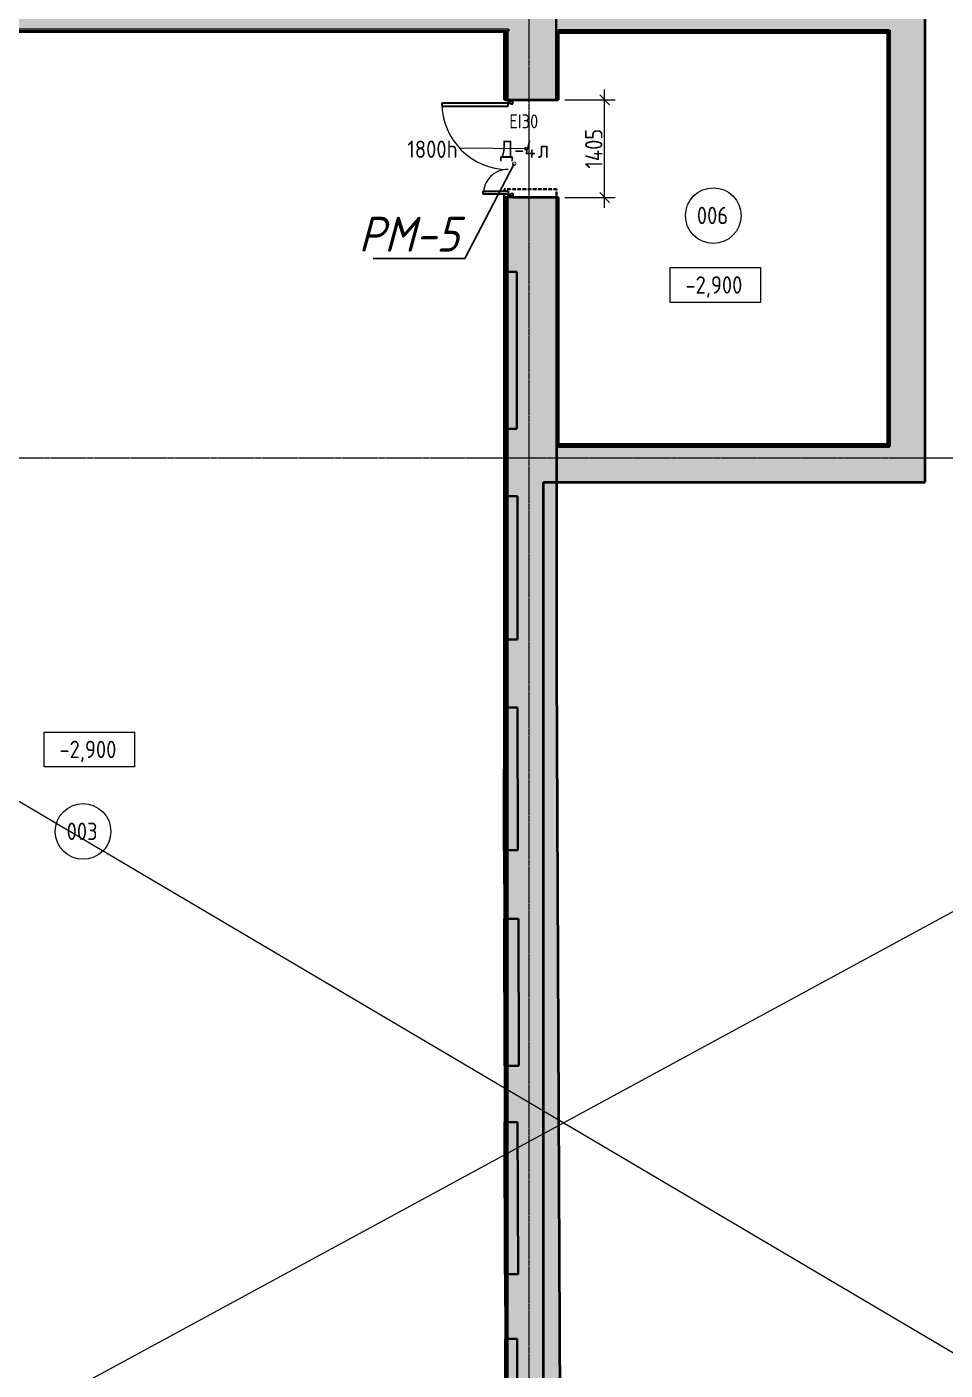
# Model space of a CAD drawing. Header units: millimetres. Extents: x 749182 to 2267578, y 70462 to 311449.
# Drawn here: x 1976745 to 1989942, y 174459 to 193762 of the extents above; entities that cross this region are included whole.
import ezdxf
from ezdxf import colors
from ezdxf.entities.mleader import LeaderData, LeaderLine
from ezdxf.math import Vec2, Vec3

# ---------------------------------------------------------------- set-up
doc = ezdxf.new("R2010")
doc.units = ezdxf.units.MM
for name, pattern in [('ADSK_Линия сетки', [25, 20, -2.5, 0, -2.5]), ('ADSK_Снесено', [4.5, 3, -1.5]), ('осеваяX2', [4, 2.5, -0.5, 0.5, -0.5])]:
    doc.linetypes.add(name, pattern=pattern)
doc.layers.get('Defpoints').update_dxf_attribs({"color": 255})
for name, color, linetype, lineweight in [('Аннотация', 7, 'Continuous', 9), ('Двери', 7, 'Continuous', 20), ('Марки дверей', 7, 'Continuous', 20), ('Марки помещений', 7, 'Continuous', 20), ('Оси', 165, 'осеваяX2', 13), ('отметки', 7, 'Continuous', 20), ('Размер', 7, 'Continuous', 13), ('размеры', 7, 'Continuous', 9), ('Размеры КР', 164, 'Continuous', 9), ('Стены', 184, 'Continuous', 40), ('Стены внутренние', 7, 'Continuous', 18), ('Стены наружные', 7, 'Continuous', 18), ('Стены разрез', 7, 'Continuous', 35), ('Стены штриховка', 7, 'Continuous', 18)]:
    doc.layers.add(name, color=color, linetype=linetype, lineweight=lineweight)
doc.styles.add('GOST 2.304_new', font='isocpeur.ttf', dxfattribs={"width": 0.9, "oblique": 15})
doc.styles.add('GOST Common', font='GOST_Common.ttf', dxfattribs={"width": 0.9, "height": 350})
doc.styles.add('GOST Common_1', font='GOST_Common.ttf', dxfattribs={"width": 0.9, "height": 250})
doc.dimstyles.new('ADSK_Основной_2_5_мм_Округление_до_1_мм', dxfattribs={"dimscale": 304.8, "dimtxt": 251.428749, "dimasz": 0.463911, "dimexe": 0.492126, "dimexo": 0.492126, "dimgap": 0.098425, "dimtad": 1, "dimdec": 0, "dimdsep": 46, "dimtxsty": 'GOST Common_1', "dimblk1": 'OBLIQUE', "dimblk2": 'OBLIQUE', "dimsah": 1, "dimcen": 0.09, "dimdle": 0.492126, "dimazin": 2, "dimtfac": 1, "dimtdec": 4, "dimtix": 1, "dimtmove": 0, "dimatfit": 3, "dimfxl": 0, "dimtvp": 1, "dimtolj": 1, "dimtzin": 0, "dimlwd": 20, "dimlwe": 20, "dimarcsym": 0})
pattern_1 = [(0, (1952853.19, 150711.3), (406.4, 101.6), [33.528, -271.272, 33.528, -271.272, -1625.6]), (0, (1952853.19, 150711.3), (406.4, 101.6), [-609.6, 33.528, -576.072, 33.528, -271.272, -711.2]), (0, (1952853.19, 150711.3), (406.4, 101.6), [-1524, 33.528, -169.672, 33.528, -474.472]), (120, (1953005.59, 150762.1), (-291.18818, 301.15272), [33.528, -271.272, 33.528, -271.272, -1625.6]), (120, (1953005.59, 150762.1), (-291.18818, 301.15272), [-609.6, 33.528, -576.072, 33.528, -271.272, -711.2]), (120, (1953005.59, 150762.1), (-291.18818, 301.15272), [-1524, 33.528, -169.672, 33.528, -474.472]), (240, (1953056.39, 150965.3), (-115.21182, -402.75272), [33.528, -271.272, 33.528, -271.272, -1625.6]), (240, (1953056.39, 150965.3), (-115.21182, -402.75272), [-609.6, 33.528, -576.072, 33.528, -271.272, -711.2]), (240, (1953056.39, 150965.3), (-115.21182, -402.75272), [-1524, 33.528, -169.672, 33.528, -474.472])]

# ---------------------------------------------------------------- blocks, each defined once
blk = doc.blocks.new('Существующие стены 1 эт - Существующие стены 1 эт-653793-00 План подвала')
at = {"layer": 'Стены', "true_color": 0xc0c0c0, "transparency": 33554534}
h = blk.add_hatch(color=9, dxfattribs=at)
h.paths.add_polyline_path([(18456, 21073), (18456, 22479), (18215, 22480), (18212, 21073), (18230, 21073)])
h.paths.add_polyline_path([(31560, 21113), (31502, 33829), (31502, 36509), (31317, 36509), (31317, 21113)])
h.paths.add_polyline_path([(30775, 21553), (30775, 22090), (30774, 22090)])
h.paths.add_polyline_path([(18998, 42983), (18998, 42985), (18996, 42985)])
h.paths.add_polyline_path([(19001, 23748), (19001, 23750), (19032, 42967), (19574, 42968), (19574, 43015), (19573, 43015), (19572, 42983), (18998, 42983), (18998, 23748)])
h.paths.add_polyline_path([(18456, 23749), (18456, 43525), (19486, 43525), (19486, 43699), (18216, 43697), (18236, 30593), (18218, 23750), (18288, 23750)])
h.paths.add_polyline_path([(30769, 24199), (30775, 24199), (30775, 25127), (30767, 25127), (30769, 24199)])
h.paths.add_polyline_path([(30761, 27309), (30775, 27309), (30775, 28123), (30760, 28123), (30761, 27309)])
h.paths.add_polyline_path([(30755, 30235), (30775, 30235), (30775, 31222), (30752, 31222)])
h.paths.add_polyline_path([(30750, 33272), (30775, 33272), (30775, 34246), (30750, 34246), (30750, 33272)])
h.paths.add_polyline_path([(30775, 36308), (30775, 37275), (30750, 37275), (30750, 36308)])
h.paths.add_polyline_path([(30775, 39532), (30775, 40598), (30750, 40598), (30750, 39532), (30755, 39532)])
h.paths.add_polyline_path([(30775, 42003), (30775, 42983), (30751, 42983), (30751, 42003)])
h.paths.add_polyline_path([(20843, 42970), (29470, 42983), (20843, 42983)])
h.paths.add_polyline_path([(30775, 42983), (30777, 42983), (30777, 42985)])
h.paths.add_polyline_path([(31501, 43513), (31501, 43513), (31501, 43718), (20842, 43700), (20843, 43525), (31317, 43525), (31317, 43513)])
at = {"layer": 'Стены'}
for p, q in [((30750, 39532), (30750, 37275)), ((30775, 39532), (30750, 39532)), ((30750, 37275), (30775, 37275)), ((31502, 37019), (31502, 36509)), ((31502, 36509), (31502, 33829)), ((30750, 36308), (30750, 34246)), ((30775, 36308), (30750, 36308)), ((30750, 34246), (30775, 34246)), ((31502, 33829), (31560, 21113)), ((30750, 33272), (30750, 32382)), ((30775, 33272), (30750, 33272)), ((30752, 31222), (30750, 32382)), ((30752, 31222), (30775, 31222)), ((30760, 28123), (30755, 30235)), ((30775, 30235), (30755, 30235)), ((30760, 28123), (30775, 28123)), ((30767, 25127), (30761, 27309)), ((30775, 27309), (30761, 27309)), ((30767, 25127), (30775, 25127)), ((30774, 22090), (30769, 24199)), ((30775, 24199), (30769, 24199))]:
    blk.add_line(p, q, dxfattribs=at)
at = {"layer": 'Стены разрез'}
for p, q in [((31501, 42003), (31501, 43718)), ((20843, 42970), (30751, 42985)), ((30751, 42985), (30751, 42003)), ((30751, 42003), (31501, 42003)), ((30807, 40598), (30750, 40598)), ((30750, 40598), (30750, 39532)), ((31502, 40598), (30877, 40598)), ((31502, 33829), (31502, 40598)), ((30750, 39532), (30933, 39532)), ((30933, 39532), (30933, 37275)), ((30933, 37275), (30750, 37275)), ((30750, 37275), (30750, 36308)), ((30750, 36308), (30942, 36308)), ((30942, 36308), (30942, 34246)), ((30942, 34246), (30750, 34246)), ((30750, 34246), (30750, 33272)), ((31560, 21113), (31502, 33829)), ((30750, 33272), (30941, 33272)), ((30941, 33272), (30946, 31222)), ((30946, 31222), (30752, 31222)), ((30752, 31222), (30755, 30235)), ((30755, 30235), (30956, 30235)), ((30956, 30235), (30961, 28123)), ((30961, 28123), (30760, 28123)), ((30760, 28123), (30761, 27309)), ((30761, 27309), (30945, 27309)), ((30945, 27309), (30951, 25127)), ((30951, 25127), (30767, 25127)), ((30767, 25127), (30769, 24199)), ((30769, 24199), (30937, 24199)), ((30937, 24199), (30942, 22090))]:
    blk.add_line(p, q, dxfattribs=at)
blk = doc.blocks.new('Новые проёмы подвал - Новые проёмы подвал-999150-00 План подвала')
at = {"layer": 'Стены разрез', "color": 0, "linetype": 'ADSK_Снесено'}
for p, q in [((31502, 40720), (30750, 40720)), ((30750, 40720), (30750, 40688)), ((30750, 40648), (30750, 40598)), ((30750, 40598), (30807, 40598)), ((30877, 40598), (31502, 40598)), ((31502, 40598), (31502, 40720))]:
    blk.add_line(p, q, dxfattribs=at)
blk = doc.blocks.new('AC_Дверь_Двупольная_Стальная - Д-4л 1405х1800h-1758860-00 План подвала')
at = {"layer": 'Двери', "color": 5, "linetype": 'Continuous', "lineweight": 30, "true_color": 0x0000ff}
for p, q in [((652.5, 1205), (612.5, 1205)), ((612.5, 1205), (612.5, 255)), ((652.5, 255), (652.5, 1205)), ((-652.5, 610), (-612.5, 610)), ((-652.5, 255), (-652.5, 610)), ((-612.5, 610), (-612.5, 255)), ((-702.5, 255), (-682.5, 255)), ((-702.5, 185), (-702.5, 255)), ((-682.5, 255), (-652.5, 255)), ((-682.5, 185), (-682.5, 255)), ((-682.5, 255), (-682.5, 185)), ((-612.5, 255), (-652.5, 255)), ((-652.5, 255), (-652.5, 215)), ((-652.5, 215), (-642.5, 215)), ((-642.5, 215), (-642.5, 185)), ((612.5, 255), (652.5, 255)), ((652.5, 215), (642.5, 215)), ((642.5, 215), (642.5, 185)), ((682.5, 255), (652.5, 255)), ((652.5, 255), (652.5, 215)), ((682.5, 185), (682.5, 255)), ((702.5, 255), (682.5, 255)), ((682.5, 255), (682.5, 185)), ((702.5, 185), (702.5, 255)), ((-682.5, 185), (-702.5, 185)), ((-642.5, 185), (-682.5, 185)), ((642.5, 185), (682.5, 185)), ((682.5, 185), (702.5, 185))]:
    blk.add_line(p, q, dxfattribs=at)
at = {"layer": 'Двери', "color": 5, "linetype": 'Continuous', "true_color": 0x0000ff}
for centre, radius, start, end in [((652.5, 255), 950, 90, 180), ((-652.5, 255), 355, 360, 90)]:
    blk.add_arc(centre, radius, start, end, dxfattribs=at)
blk = doc.blocks.new('Высотные отметки - Рамка-5093-00 План подвала')
at = {"layer": 'Аннотация'}
for p, q in [((-6.5, 0), (-6.5, 5)), ((-6.5, 5), (6.5, 5)), ((6.5, 5), (6.5, 0)), ((6.5, 0), (-6.5, 0))]:
    blk.add_line(p, q, dxfattribs=at)
blk = doc.blocks.new('ADSK_Марка_Дверь - Типоразмер_ADSK_Марка-58376-00 План подвала')
at = {"layer": 'Марки дверей', "lineweight": 9}
blk.add_circle((0, 0), 0.2, dxfattribs=at)
blk = doc.blocks.new('ADSK_Марка_Помещение_ОдноЗначение - Номер-247393-00 План подвала')
at = {"layer": 'Марки помещений'}
blk.add_circle((0, 0), 4, dxfattribs=at)
blk = doc.blocks.new('_Oblique')
at = {"color": 0, "linetype": 'ByBlock', "lineweight": -2}
blk.add_line((-0.5, -0.5), (0.5, 0.5), dxfattribs=at)
blk = doc.blocks.new('*D1609')
at = {"layer": 'Defpoints', "color": 0, "lineweight": 20, "transparency": 16777216}
for p in [(1984328, 192714), (1985048, 192714), (1984328, 191309)]:
    blk.add_point(p, dxfattribs=at)
at = {"layer": 'размеры', "color": 0, "lineweight": 20, "transparency": 16777216}
for p, q in [((1985048, 191159), (1985048, 192864)), ((1984478, 192714), (1985198, 192714)), ((1984478, 191309), (1985198, 191309))]:
    blk.add_line(p, q, dxfattribs=at)
at = {"layer": 'размеры', "color": 0, "lineweight": 20, "transparency": 16777216, "xscale": 141.4, "yscale": 141.4, "zscale": 141.4}
for p, rotation in [((1985048, 192714), 90), ((1985048, 191309), 270)]:
    blk.add_blockref('_Oblique', p, dxfattribs=dict(at, rotation=rotation))
at = {"layer": 'размеры', "color": 0, "lineweight": 20, "transparency": 16777216, "insert": (1984893, 192011), "char_height": 250, "width": 726.16, "attachment_point": 5, "rotation": 90, "style": 'GOST Common_1'}
blk.add_mtext('\\A1;1405', dxfattribs=at)
blk = doc.blocks.new('_DotSmall')
at = {"color": 0, "linetype": 'ByBlock', "lineweight": 35, "const_width": 0.5}
blk.add_lwpolyline([(-0.0625, 0, 1), (0.0625, 0, 1)], format="xyb", close=True, dxfattribs=at)

msp = doc.modelspace()

# ---------------------------------------------------------------- hatches: boundary and pattern name
at = {"layer": 'Стены внутренние', "linetype": 'Continuous', "lineweight": 9, "true_color": 0x0000ff}
h = msp.add_hatch(dxfattribs=at)
h.set_pattern_fill('FP_1', color=5, style=0, pattern_type=2)
h.set_pattern_definition(pattern_1)
h.paths.add_polyline_path([(1973696.4364, 193706.4245), (1983660.2091, 193706.4245), (1983660.2091, 193726.4245), (1973695.8652, 193726.4245), (1973696.3966, 193706.4245)])
h.paths.add_polyline_path([(1971851.0284, 193706.4245), (1972425.8652, 193706.4245), (1972425.2959, 193726.4245), (1971839.0284, 193726.4245), (1971839.0284, 193706.4245), (1971849.0284, 193706.4245)])
h = msp.add_hatch(dxfattribs=at)
h.set_pattern_fill('FP_1', color=5, style=0, pattern_type=2)
h.set_pattern_definition(pattern_1)
h.paths.add_polyline_path([(1983640.2091, 171404.8708), (1983660.2091, 171825.8503), (1983660.2091, 191308.8511), (1983640.2091, 191308.8511), (1983640.2091, 171635.9056)])
h.paths.add_polyline_path([(1983640.2091, 192713.8511), (1983660.2091, 192713.9233), (1983660.2091, 193706.4245), (1983640.2091, 193706.4245), (1983640.2106, 192713.9253)])
h = msp.add_hatch(dxfattribs=at)
h.set_pattern_fill('FP_1', color=5, style=0, pattern_type=2)
h.set_pattern_definition(pattern_1)
h.paths.add_polyline_path([(1984355.2362, 187730.3863), (1984375.2091, 187730.3863), (1984375.2091, 191308.8511), (1984355.2108, 191308.5494), (1984355.2091, 187730.3863)])
h.paths.add_polyline_path([(1984375.2091, 192713.8511), (1984375.2091, 193713.9182), (1984355.2091, 193713.9182), (1984355.2091, 192713.8511)])
h = msp.add_hatch(dxfattribs=at)
h.set_pattern_fill('FP_1', color=5, style=0, pattern_type=2)
h.set_pattern_definition(pattern_1)
h.paths.add_polyline_path([(1989123.6439, 193693.9182), (1989143.6439, 193693.9182), (1989143.6439, 193713.9182), (1984375.2091, 193713.9182), (1984375.2091, 193693.9182), (1989103.821, 193693.9182)])
h = msp.add_hatch(dxfattribs=at)
h.set_pattern_fill('FP_1', color=5, style=0, pattern_type=2)
h.set_pattern_definition(pattern_1)
h.paths.add_polyline_path([(1989143.6439, 187730.3863), (1989143.6439, 193693.9182), (1989123.6439, 193693.9182), (1989123.6439, 187730.3863)])
h = msp.add_hatch(dxfattribs=at)
h.set_pattern_fill('FP_1', color=5, style=0, pattern_type=2)
h.set_pattern_definition(pattern_1)
h.paths.add_polyline_path([(1985714.6341, 187730.3863), (1989123.6439, 187730.3863), (1989123.6439, 187750.3863), (1984387.2091, 187750.3863), (1984387.2091, 187730.3863)])
at = {"layer": 'Стены наружные', "linetype": 'Continuous', "true_color": 0xc0c0c0}
h = msp.add_hatch(color=9, dxfattribs=at)
h.paths.add_polyline_path([(1972340.4093, 193726.4245), (1972425.8652, 193726.4245), (1972425.2959, 194236.4245), (1971309.0284, 194236.4245), (1971309.0284, 193726.4245), (1972339.3412, 193726.4245)])
h.paths.add_polyline_path([(1983603.869, 193726.4245), (1983660.2091, 193726.4245), (1983660.2091, 194236.4245), (1973695.8652, 194236.4245), (1973696.3654, 193726.4245), (1983434.2336, 193726.4245)])
h = msp.add_hatch(color=9, dxfattribs=at)
h.paths.add_polyline_path([(1984170.2091, 171824.5788), (1984170.2091, 191308.8511), (1983660.2091, 191308.8511), (1983660.2091, 171825.8503)])
h.paths.add_polyline_path([(1983660.2091, 192713.8511), (1984170.2091, 192713.8703), (1984170.2091, 194236.4245), (1983660.2091, 194236.4245), (1983660.2091, 192713.9233)])
for points in [[(1984375.2091, 193713.9182), (1989653.6439, 193713.9182), (1989653.6439, 194223.9182), (1984170.2091, 194223.9182), (1984170.2091, 193713.9182), (1984355.2091, 193713.9182)], [(1989653.6439, 187220.3863), (1989653.6439, 193713.9182), (1989143.6439, 193713.9182), (1989143.6439, 187220.3863)], [(1985714.6341, 187220.3863), (1989143.6439, 187220.3863), (1989143.6439, 187730.3863), (1984355.2091, 187730.3863), (1984355.5669, 187220.3863)]]:
    msp.add_hatch(color=9, dxfattribs=at).paths.add_polyline_path(points)
h = msp.add_hatch(color=9, dxfattribs=at)
h.paths.add_polyline_path([(1984355.2091, 187220.3863), (1984354.6494, 191308.8511), (1984170.2091, 191308.8511), (1984170.2091, 187220.3863), (1984354.8071, 187220.3863)])
h.paths.add_polyline_path([(1984354.8071, 192713.8511), (1984355.2091, 192713.968), (1984354.4568, 193713.9182), (1984170.2091, 193713.9182), (1984170.2091, 192713.8511), (1984354.6494, 192713.8511)])

# ---------------------------------------------------------------- linework, layer by layer
at = {"layer": 'Марки дверей'}
msp.add_line((1983915.2091, 192011.3511), (1982975.9017, 192017.4371), dxfattribs=at)
at = {"layer": 'Оси', "linetype": 'ADSK_Линия сетки'}
for p, q in [((1983963.1034, 154741.5512), (1983963.1034, 195246.0842)), ((1941766.9683, 187568.0858), (2009994.9113, 187568.0858))]:
    msp.add_line(p, q, dxfattribs=at)
at = {"layer": 'Размеры КР', "lineweight": 20}
for p, q in [((1940491.3817, 203966.018), (2020858.1514, 156525.0452)), ((2017580.5501, 195971.8207), (1941933.5259, 154952.416))]:
    msp.add_line(p, q, dxfattribs=at)
at = {"layer": 'Стены внутренние', "color": 5, "linetype": 'Continuous', "true_color": 0x0000ff}
for p, q in [((1983660.2091, 193726.4245), (1973695.8652, 193726.4245)), ((1983660.2091, 171825.8503), (1983660.2091, 191308.8511)), ((1984355.2091, 191308.8511), (1984355.2091, 187730.3863))]:
    msp.add_line(p, q, dxfattribs=at)
at = {"layer": 'Стены внутренние', "color": 5, "linetype": 'Continuous', "lineweight": 40, "true_color": 0x0000ff}
for p, q in [((1973695.8652, 193694.4245), (1983628.2091, 193694.4245)), ((1983628.2091, 193694.4245), (1983628.2091, 192713.8511)), ((1983660.2091, 193694.4245), (1983660.2091, 193706.4245)), ((1984387.2091, 193681.9182), (1989111.6439, 193681.9182)), ((1984387.2091, 192713.8511), (1984387.2091, 193681.9182)), ((1989111.6439, 193681.9182), (1989111.6439, 187762.3863)), ((1983628.2091, 192713.8511), (1983660.2091, 192713.8511)), ((1984355.2091, 192713.8511), (1984387.2091, 192713.8511)), ((1983628.2091, 191308.8511), (1983628.2091, 171416.8494)), ((1983660.2091, 191308.8511), (1983628.2091, 191308.8511)), ((1984387.2091, 191308.8511), (1984355.2091, 191308.8511)), ((1984387.2091, 187730.3863), (1984387.2091, 191308.8511)), ((1989111.6439, 187762.3863), (1984387.2091, 187762.3863)), ((1984387.2091, 187730.3863), (1989143.6439, 187730.3863))]:
    msp.add_line(p, q, dxfattribs=at)
at = {"layer": 'Стены наружные', "linetype": 'Continuous', "lineweight": 40}
for p, q in [((1989653.6439, 187220.3863), (1989653.6439, 194223.9182)), ((1983660.2091, 193726.4245), (1983660.2091, 193706.4245)), ((1984387.2091, 193713.9182), (1989143.6439, 193713.9182)), ((1989143.6439, 193713.9182), (1989143.6439, 187730.3863)), ((1983730.2091, 192713.8511), (1984355.2091, 192713.8511)), ((1984355.2091, 191308.8511), (1983730.2091, 191308.8511)), ((1984387.2091, 187730.3863), (1984355.2091, 187730.3863)), ((1984170.2091, 171824.5788), (1984170.2091, 187220.3863)), ((1984170.2091, 187220.3863), (1984355.2091, 187220.3863)), ((1984355.2362, 187220.3863), (1989653.6439, 187220.3863))]:
    msp.add_line(p, q, dxfattribs=at)
at = {"layer": 'Стены штриховка'}
for p, q in [((1983640.2091, 193706.4245), (1973695.8652, 193706.4245)), ((1983630.2091, 193696.4245), (1973695.8652, 193696.4245)), ((1983630.2091, 192713.8511), (1983630.2091, 193696.4245)), ((1983640.2091, 192713.8511), (1983640.2091, 193706.4245)), ((1983660.2091, 192713.8511), (1983660.2091, 193694.4245)), ((1984375.2091, 193713.9182), (1984355.2091, 193713.9182)), ((1984355.2091, 193713.9182), (1984355.2091, 192713.8511)), ((1989123.6439, 193693.9182), (1984375.2091, 193693.9182)), ((1984375.2091, 193693.9182), (1984375.2091, 192713.8511)), ((1989113.6439, 193683.9182), (1984385.2091, 193683.9182)), ((1984385.2091, 193683.9182), (1984385.2091, 192713.8511)), ((1989113.6439, 187760.3863), (1989113.6439, 193683.9182)), ((1989123.6439, 187750.3863), (1989123.6439, 193693.9182)), ((1983630.2091, 171414.853), (1983630.2091, 191308.8511)), ((1983640.2091, 171404.8708), (1983640.2091, 191308.8511)), ((1984375.2091, 191308.8511), (1984375.2091, 187730.3863)), ((1984385.2091, 191308.8511), (1984385.2091, 187730.3863)), ((1984387.2091, 187760.3863), (1989113.6439, 187760.3863)), ((1984387.2091, 187750.3863), (1989123.6439, 187750.3863))]:
    msp.add_line(p, q, dxfattribs=at)

# ---------------------------------------------------------------- block references
at = {"layer": 'Аннотация', "xscale": 99.99999999999993, "yscale": 99.99999999999993, "zscale": 99.99999999999993}
msp.add_blockref('Высотные отметки - Рамка-5093-00 План подвала', (1977642.5536, 183126.7953), dxfattribs=at)
at = {"layer": 'Двери', "color": 5, "linetype": 'Continuous', "true_color": 0x0000ff, "rotation": 89.99999999999991}
msp.add_blockref('AC_Дверь_Двупольная_Стальная - Д-4л 1405х1800h-1758860-00 План подвала', (1983915.2091, 192011.3511), dxfattribs=at)
at = {"layer": 'Марки дверей', "xscale": 99.99999999999993, "yscale": 99.99999999999993, "zscale": 99.99999999999993}
msp.add_blockref('ADSK_Марка_Дверь - Типоразмер_ADSK_Марка-58376-00 План подвала', (1983915.2091, 192011.3511), dxfattribs=at)
at = {"layer": 'Марки помещений', "xscale": 99.99999999999993, "yscale": 99.99999999999993, "zscale": 99.99999999999993}
for p in [(1986610.0657, 191049.0207), (1977552.8915, 182199.3135)]:
    msp.add_blockref('ADSK_Марка_Помещение_ОдноЗначение - Номер-247393-00 План подвала', p, dxfattribs=at)
at = {"layer": 'отметки', "lineweight": 20, "xscale": 99.99999999999993, "yscale": 99.99999999999993, "zscale": 99.99999999999993}
msp.add_blockref('Высотные отметки - Рамка-5093-00 План подвала', (1986638.5733, 189801.6346), dxfattribs=at)
at = {"layer": 'Стены', "color": 0, "linetype": 'ADSK_Снесено'}
msp.add_blockref('Новые проёмы подвал - Новые проёмы подвал-999150-00 План подвала', (1952853.1931, 150711.2975), dxfattribs=at)
at = {"layer": 'Стены'}
msp.add_blockref('Существующие стены 1 эт - Существующие стены 1 эт-653793-00 План подвала', (1952853.1931, 150711.2975), dxfattribs=at)

# ---------------------------------------------------------------- texts
at = {"layer": 'Марки дверей', "lineweight": 9, "attachment_point": 1}
for s, insert, char_height, width, style in [('EI30', (1983677.8798, 192503.7651), 200, 533.923875, 'GOST Common_1'), ('1800h', (1982213.6017, 192128.3642), 250, 916.328812, 'GOST Common'), ('\\fGOST Common|b0|i0|c204|p34|;\\W.9;Д', (1983546.9298, 192128.3642), 250, 245.316375, 'GOST Common'), ('-4', (1983749.3361, 192128.3642), 250, 411.265687, 'GOST Common'), ('\\fGOST Common|b0|i0|c204|p34|;\\W.9;л', (1984088.6642, 192128.3642), 250, 194.810062, 'GOST Common')]:
    msp.add_mtext(s, dxfattribs=dict(at, insert=insert, char_height=char_height, width=width, style=style))
at = {"layer": 'Марки помещений', "lineweight": 9, "char_height": 250, "width": 584.430187, "attachment_point": 1, "style": 'GOST Common'}
for s, insert in [('006', (1986373.8085, 191176.7457)), ('003', (1977316.6343, 182327.0386))]:
    msp.add_mtext(s, dxfattribs=dict(at, insert=insert))
at = {"layer": 'отметки', "lineweight": 20, "char_height": 250, "width": 1028.822569, "attachment_point": 1, "line_spacing_factor": 1.022761, "style": 'GOST Common'}
for insert in [(1986209.8972, 190178.3416), (1977213.8775, 183503.5024)]:
    msp.add_mtext('-2,900', dxfattribs=dict(at, insert=insert))

# ---------------------------------------------------------------- dimensions: what is measured, and where the dimension line sits
at = {"layer": 'размеры', "lineweight": 20}
dim = msp.add_linear_dim(base=(1985047.6137, 192713.8511), p1=(1984328.0819, 191308.8511), p2=(1984328.0819, 192713.8511), angle=90, dimstyle='ADSK_Основной_2_5_мм_Округление_до_1_мм', override={"dimpost": '<>', "dimfxl": 1405}, dxfattribs=at)
dim.commit()
dim.dimension.update_dxf_attribs({"geometry": '*D1609', "text_midpoint": (1984892.6137, 192011.3511)})

# ---------------------------------------------------------------- leaders
at = {"layer": 'Размер', "color": 210, "ltscale": 20}
ml = msp.add_multileader_mtext('Standard', dxfattribs=at)
ml.set_content('\\A1;РМ-5', color=210, style='GOST 2.304_new')
ml.set_leader_properties()
ml.set_arrow_properties(name='DOTSMALL')
ml.build(insert=Vec2(0, 0))
ml.multileader.update_dxf_attribs({"text_left_attachment_type": 6, "text_right_attachment_type": 6, "dogleg_length": 1, "arrow_head_size": 100})
ctx = ml.context
ctx.base_point, ctx.char_height, ctx.arrow_head_size, ctx.landing_gap_size, ctx.plane_origin = Vec3(1981447.9005, 190432.1355), 500, 100, 0, Vec3(1961282.2393, 337412.7648)
ctx.left_attachment, ctx.right_attachment, ctx.text_align_type = 6, 6, 1
notes = []
notes.append((ctx, [(0, (1, 1, 0), (1983040.8496, 190432.1355), (-1, 0), 20, [(0, [(1983749.3361, 191795.0309)], 0, [])])]))
ctx.mtext.insert, ctx.mtext.rotation, ctx.mtext.width, ctx.mtext.alignment, ctx.mtext.flow_direction = Vec3(1982234.375, 191032.1355), 6.2831853072, 1286.674802, 2, 5
for ctx, leaders in notes:
    for number, flags, end, landing, length, lines in leaders:
        leader = LeaderData()
        leader.index, (leader.has_last_leader_line, leader.has_dogleg_vector, leader.attachment_direction) = number, flags
        leader.last_leader_point, leader.dogleg_vector, leader.dogleg_length = Vec3(end), Vec3(landing), length
        for number, points, colour, breaks in lines:
            line = LeaderLine()
            line.index, line.vertices, line.color, line.breaks = number, Vec3.list(points), colors.encode_raw_color(colour), breaks
            leader.lines.append(line)
        ctx.leaders.append(leader)

doc.saveas('drawing.dxf')
